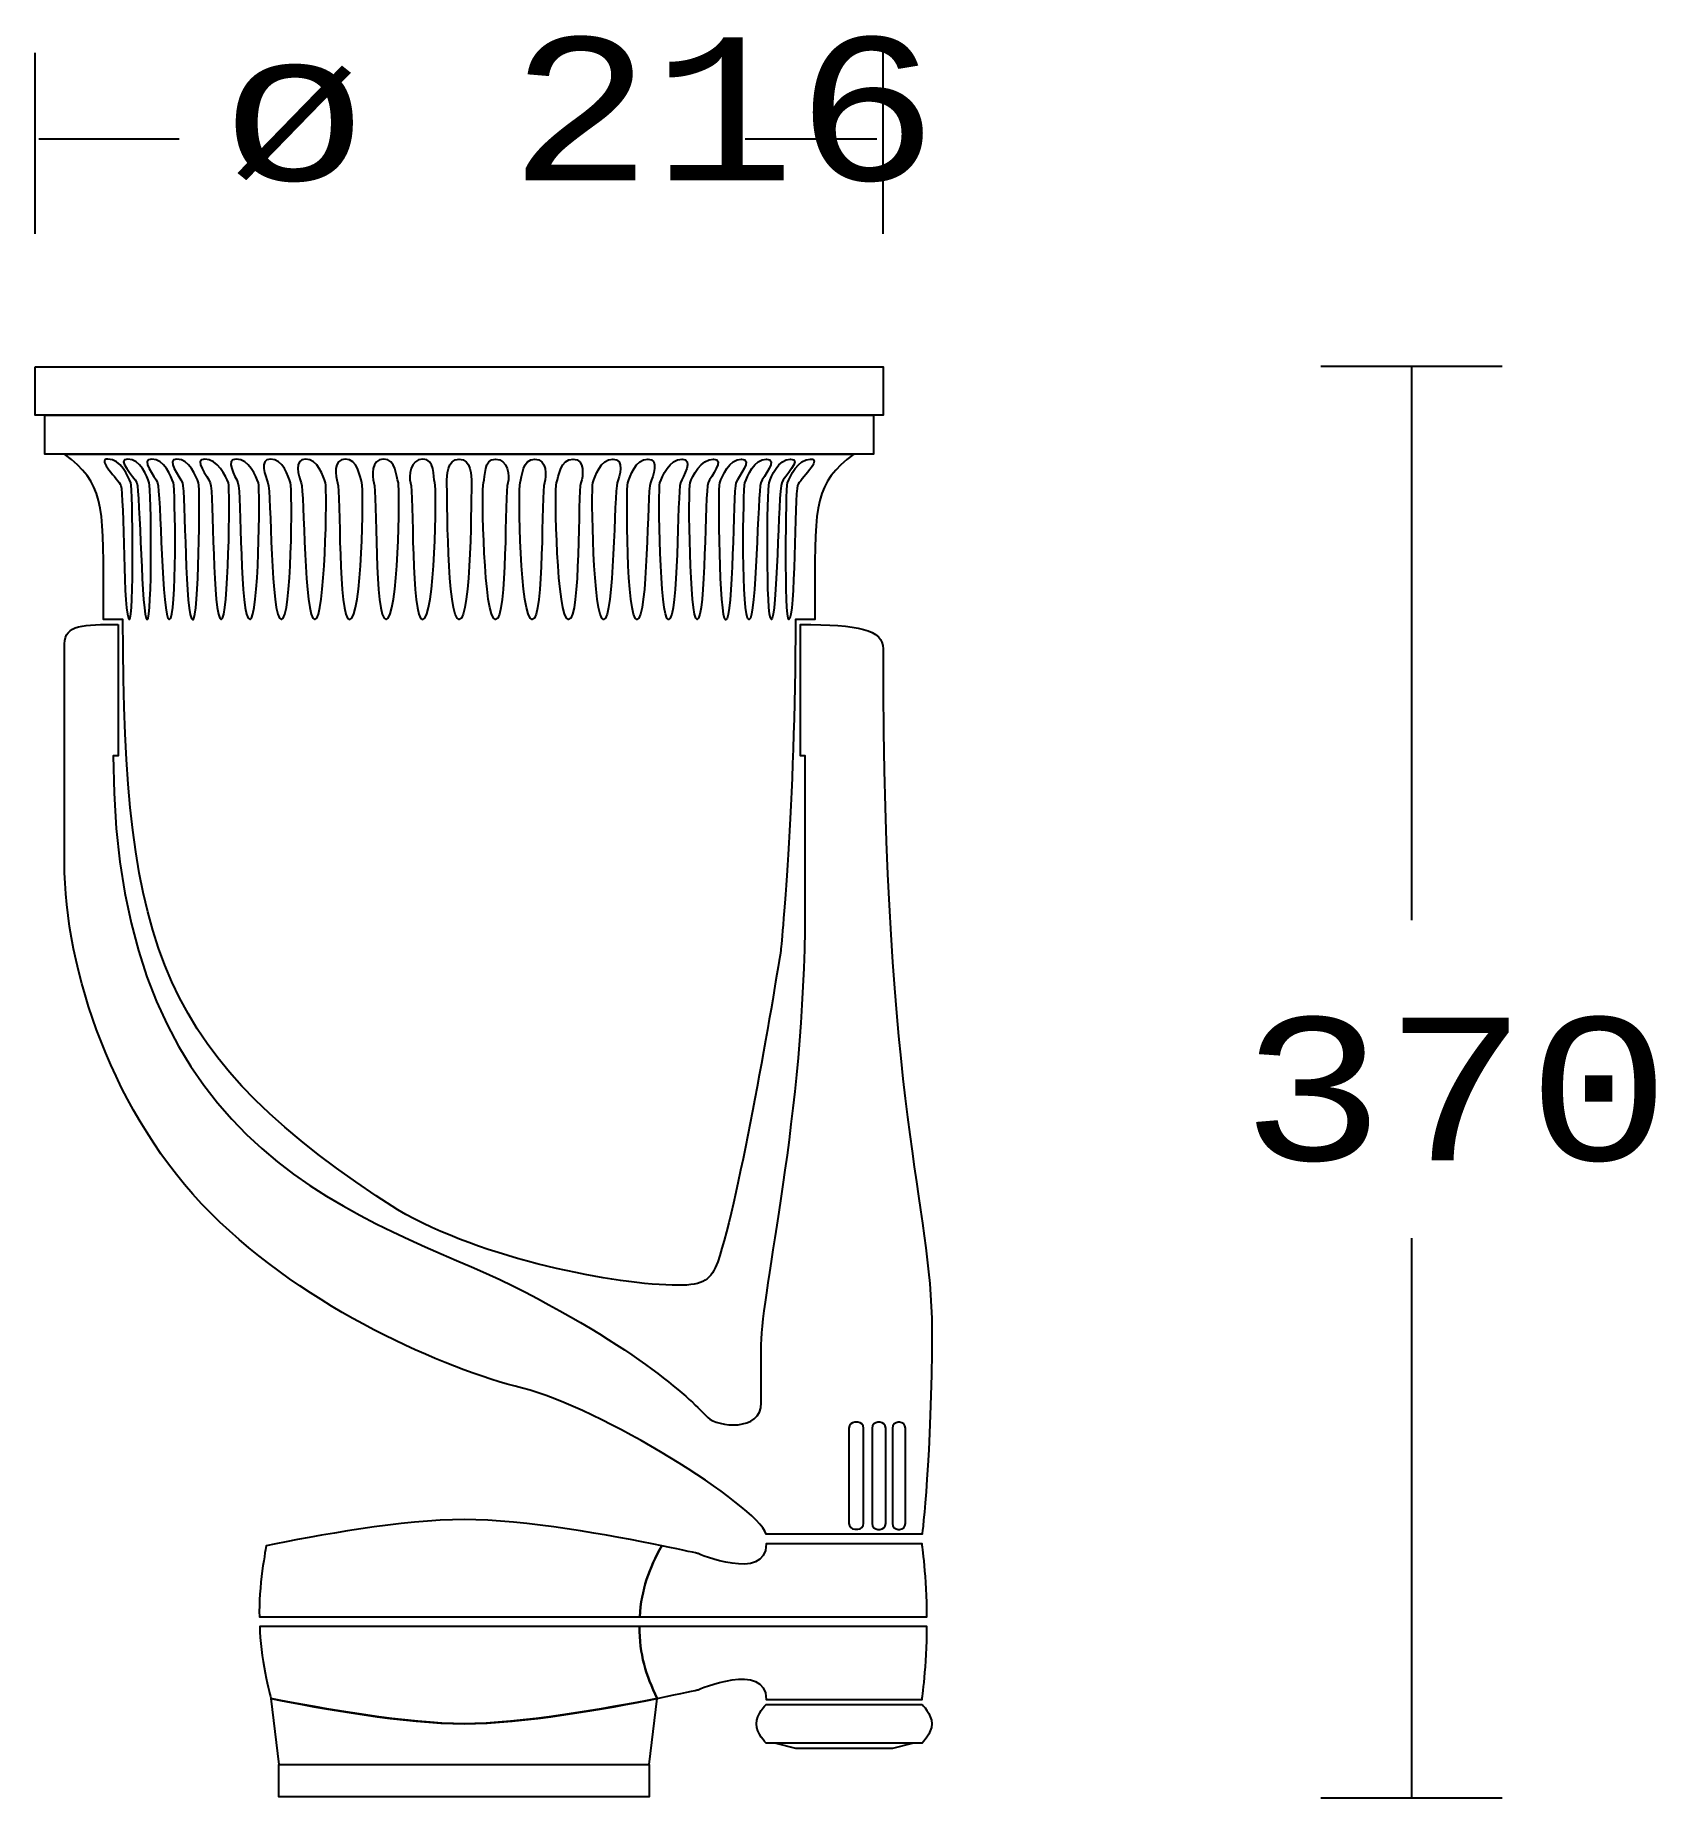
# Model space of a CAD drawing. Extents: x 34 to 181, y 43 to 203.
import ezdxf

# ---------------------------------------------------------------- set-up
doc = ezdxf.new("R2010")
doc.units = 0
doc.layers.add('LIVELLO_1', color=160, linetype='Continuous')
doc.styles.add('STD', font='txt')

# ---------------------------------------------------------------- blocks, each defined once
blk = doc.blocks.new('AI9-BLK1')
at = {"layer": 'LIVELLO_1', "color": 7}
for p, q in [((-70.19, 61.78), (-70.19, 78.22)), ((6.7, 61.79), (6.7, 78.23)), ((-57.13, 70.37), (-69.88, 70.37)), ((6.1, 70.37), (-5.81, 70.37)), ((46.38, 49.78), (62.82, 49.78)), ((54.6, 49.78), (54.6, -0.46)), ((54.6, -29.29), (54.6, -80.06)), ((46.38, -80.06), (62.82, -80.06))]:
    blk.add_line(p, q, dxfattribs=at)
for points in [[(-70.19, 49.74), (6.68, 49.74), (6.68, 45.33), (-70.19, 45.33)], [(-69.31, 45.33), (5.8, 45.33), (5.8, 41.8), (-69.31, 41.8)], [(9.34, -75.11), (-3.03, -75.11), (-1.27, -75.56), (7.57, -75.56)], [(-48.1, -77.03), (-14.52, -77.03), (-14.52, -79.97), (-48.1, -79.97)]]:
    blk.add_lwpolyline(points, close=True, dxfattribs=at)
for points, knots in [([(4.03, 41.8), (4.03, 41.8), (-67.54, 41.8), (-67.54, 41.8), (-64.01, 39.15), (-64.01, 37.39), (-64.01, 29.45), (-64.01, 29.45), (-64.01, 26.8), (-64.01, 26.8), (-64.01, 26.8), (-62.24, 26.8), (-62.24, 26.8), (-62.24, -3.26), (-58.71, -12.91), (-37.32, -26.74), (-29.6, -31.25), (-17.44, -33.55), (-11.9, -33.58), (-9.57, -33.58), (-8.89, -33.04), (-8.31, -31.45), (-6.32, -25.63), (-3.24, -7.3), (-2.59, -3.2), (-2.59, -3.2), (-1.27, 10.03), (-1.27, 26.8), (-1.27, 26.8), (0.5, 26.8), (0.5, 26.8), (0.5, 26.8), (0.5, 29.45), (0.5, 29.45), (0.5, 37.39), (0.5, 39.15), (4.03, 41.8)], [0, 0, 0, 0, 1, 1, 1, 2, 2, 2, 3, 3, 3, 4, 4, 4, 5, 5, 5, 6, 6, 6, 7, 7, 7, 8, 8, 8, 9, 9, 9, 10, 10, 10, 11, 11, 11, 12, 12, 12, 12]), ([(-62.43, 38.96), (-62.65, 39.53), (-64.7, 41.36), (-63.6, 41.36), (-62.47, 41.36), (-61.74, 39.78), (-61.53, 39.21), (-61.36, 38.71), (-61.24, 26.8), (-61.64, 26.8), (-62.23, 26.8), (-62.13, 38.17), (-62.43, 38.96)], [0, 0, 0, 0, 1, 1, 1, 2, 2, 2, 3, 3, 3, 4, 4, 4, 4]), ([(-60.99, 39.21), (-61.21, 39.78), (-62.91, 41.36), (-61.81, 41.36), (-60.68, 41.36), (-60.05, 39.78), (-59.85, 39.21), (-59.68, 38.71), (-59.56, 26.8), (-60.05, 26.8), (-60.55, 26.8), (-60.69, 38.42), (-60.99, 39.21)], [0, 0, 0, 0, 1, 1, 1, 2, 2, 2, 3, 3, 3, 4, 4, 4, 4]), ([(-59.11, 39.21), (-59.33, 39.78), (-60.73, 41.36), (-59.63, 41.36), (-58.49, 41.36), (-57.87, 39.78), (-57.67, 39.21), (-57.5, 38.71), (-57.3, 26.8), (-58.04, 26.8), (-58.71, 26.8), (-58.81, 38.42), (-59.11, 39.21)], [0, 0, 0, 0, 1, 1, 1, 2, 2, 2, 3, 3, 3, 4, 4, 4, 4]), ([(-56.85, 39.21), (-57.07, 39.78), (-58.44, 41.36), (-57.34, 41.36), (-56.22, 41.36), (-55.59, 39.78), (-55.39, 39.21), (-55.21, 38.71), (-55.36, 26.77), (-55.91, 26.77), (-56.65, 26.77), (-56.55, 38.42), (-56.85, 39.21)], [0, 0, 0, 0, 1, 1, 1, 2, 2, 2, 3, 3, 3, 4, 4, 4, 4]), ([(-54.32, 39.21), (-54.54, 39.78), (-55.92, 41.36), (-54.82, 41.36), (-53.69, 41.36), (-52.88, 39.78), (-52.68, 39.21), (-52.51, 38.71), (-52.65, 26.77), (-53.33, 26.8), (-54.12, 26.83), (-54.02, 38.42), (-54.32, 39.21)], [0, 0, 0, 0, 1, 1, 1, 2, 2, 2, 3, 3, 3, 4, 4, 4, 4]), ([(-51.81, 39.21), (-52.03, 39.78), (-53.06, 41.36), (-51.96, 41.36), (-50.83, 41.36), (-50.16, 39.78), (-49.96, 39.21), (-49.78, 38.71), (-49.93, 26.8), (-50.72, 26.8), (-51.66, 26.8), (-51.51, 38.42), (-51.81, 39.21)], [0, 0, 0, 0, 1, 1, 1, 2, 2, 2, 3, 3, 3, 4, 4, 4, 4]), ([(-49.09, 39.21), (-49.3, 39.78), (-49.96, 41.36), (-48.86, 41.36), (-47.73, 41.36), (-47.25, 39.78), (-47.05, 39.21), (-46.87, 38.71), (-46.92, 26.77), (-47.87, 26.8), (-48.89, 26.83), (-48.78, 38.42), (-49.09, 39.21)], [0, 0, 0, 0, 1, 1, 1, 2, 2, 2, 3, 3, 3, 4, 4, 4, 4]), ([(-46.09, 39.21), (-46.3, 39.78), (-46.78, 41.36), (-45.68, 41.36), (-44.56, 41.36), (-44.08, 39.78), (-43.88, 39.21), (-43.7, 38.71), (-43.9, 26.77), (-44.84, 26.8), (-45.83, 26.83), (-45.78, 38.42), (-46.09, 39.21)], [0, 0, 0, 0, 1, 1, 1, 2, 2, 2, 3, 3, 3, 4, 4, 4, 4]), ([(-42.78, 39.21), (-43, 39.78), (-43.19, 41.36), (-42.08, 41.36), (-40.96, 41.36), (-40.78, 39.78), (-40.57, 39.21), (-40.4, 38.71), (-40.57, 26.8), (-41.68, 26.8), (-42.78, 26.8), (-42.48, 38.42), (-42.78, 39.21)], [0, 0, 0, 0, 1, 1, 1, 2, 2, 2, 3, 3, 3, 4, 4, 4, 4]), ([(-39.48, 39.21), (-39.7, 39.78), (-39.72, 41.36), (-38.61, 41.36), (-37.48, 41.36), (-37.48, 39.78), (-37.27, 39.21), (-37.1, 38.71), (-37.27, 26.8), (-38.38, 26.8), (-39.48, 26.8), (-39.18, 38.42), (-39.48, 39.21)], [0, 0, 0, 0, 1, 1, 1, 2, 2, 2, 3, 3, 3, 4, 4, 4, 4]), ([(-36.16, 39.21), (-36.38, 39.78), (-36.16, 41.36), (-35.06, 41.36), (-33.92, 41.36), (-34.15, 39.78), (-33.95, 39.21), (-33.78, 38.71), (-33.95, 26.8), (-35.06, 26.8), (-36.16, 26.8), (-35.86, 38.42), (-36.16, 39.21)], [0, 0, 0, 0, 1, 1, 1, 2, 2, 2, 3, 3, 3, 4, 4, 4, 4]), ([(-30.65, 39.21), (-30.65, 39.82), (-30.65, 41.36), (-31.75, 41.36), (-32.88, 41.36), (-32.86, 39.82), (-32.86, 39.21), (-32.86, 38.6), (-32.86, 26.8), (-31.75, 26.8), (-30.65, 26.8), (-30.65, 38.6), (-30.65, 39.21)], [0, 0, 0, 0, 1, 1, 1, 2, 2, 2, 3, 3, 3, 4, 4, 4, 4]), ([(-27.35, 39.21), (-27.13, 39.78), (-27.35, 41.36), (-28.45, 41.36), (-29.58, 41.36), (-29.35, 39.78), (-29.55, 39.21), (-29.73, 38.71), (-29.55, 26.8), (-28.45, 26.8), (-27.35, 26.8), (-27.65, 38.42), (-27.35, 39.21)], [0, 0, 0, 0, 1, 1, 1, 2, 2, 2, 3, 3, 3, 4, 4, 4, 4]), ([(-24.02, 39.21), (-23.81, 39.78), (-23.79, 41.36), (-24.89, 41.36), (-26.02, 41.36), (-26.03, 39.78), (-26.23, 39.21), (-26.41, 38.71), (-26.23, 26.8), (-25.13, 26.8), (-24.02, 26.8), (-24.33, 38.42), (-24.02, 39.21)], [0, 0, 0, 0, 1, 1, 1, 2, 2, 2, 3, 3, 3, 4, 4, 4, 4]), ([(-20.72, 39.21), (-20.51, 39.78), (-20.32, 41.36), (-21.42, 41.36), (-22.55, 41.36), (-22.73, 39.78), (-22.93, 39.21), (-23.11, 38.71), (-22.93, 26.8), (-21.83, 26.8), (-20.72, 26.8), (-21.02, 38.42), (-20.72, 39.21)], [0, 0, 0, 0, 1, 1, 1, 2, 2, 2, 3, 3, 3, 4, 4, 4, 4]), ([(-17.42, 39.21), (-17.2, 39.78), (-16.72, 41.36), (-17.82, 41.36), (-18.95, 41.36), (-19.43, 39.78), (-19.63, 39.21), (-19.8, 38.71), (-19.61, 26.77), (-18.66, 26.8), (-17.67, 26.83), (-17.72, 38.42), (-17.42, 39.21)], [0, 0, 0, 0, 1, 1, 1, 2, 2, 2, 3, 3, 3, 4, 4, 4, 4]), ([(-14.42, 39.21), (-14.2, 39.78), (-13.55, 41.36), (-14.65, 41.36), (-15.78, 41.36), (-16.25, 39.78), (-16.46, 39.21), (-16.63, 38.71), (-16.58, 26.77), (-15.64, 26.8), (-14.62, 26.83), (-14.72, 38.42), (-14.42, 39.21)], [0, 0, 0, 0, 1, 1, 1, 2, 2, 2, 3, 3, 3, 4, 4, 4, 4]), ([(-11.69, 39.21), (-11.48, 39.78), (-10.44, 41.36), (-11.54, 41.36), (-12.68, 41.36), (-13.35, 39.78), (-13.55, 39.21), (-13.72, 38.71), (-13.58, 26.8), (-12.78, 26.8), (-11.84, 26.8), (-11.99, 38.42), (-11.69, 39.21)], [0, 0, 0, 0, 1, 1, 1, 2, 2, 2, 3, 3, 3, 4, 4, 4, 4]), ([(-9.18, 39.21), (-8.97, 39.78), (-7.59, 41.36), (-8.69, 41.36), (-9.82, 41.36), (-10.62, 39.78), (-10.82, 39.21), (-11, 38.71), (-10.85, 26.77), (-10.18, 26.8), (-9.38, 26.83), (-9.49, 38.42), (-9.18, 39.21)], [0, 0, 0, 0, 1, 1, 1, 2, 2, 2, 3, 3, 3, 4, 4, 4, 4]), ([(-6.66, 39.21), (-6.44, 39.78), (-5.06, 41.36), (-6.16, 41.36), (-7.29, 41.36), (-7.91, 39.78), (-8.12, 39.21), (-8.29, 38.71), (-8.14, 26.77), (-7.6, 26.77), (-6.85, 26.77), (-6.96, 38.42), (-6.66, 39.21)], [0, 0, 0, 0, 1, 1, 1, 2, 2, 2, 3, 3, 3, 4, 4, 4, 4]), ([(-4.4, 39.21), (-4.18, 39.78), (-2.78, 41.36), (-3.88, 41.36), (-5.01, 41.36), (-5.63, 39.78), (-5.84, 39.21), (-6.01, 38.71), (-6.21, 26.8), (-5.47, 26.8), (-4.79, 26.8), (-4.7, 38.42), (-4.4, 39.21)], [0, 0, 0, 0, 1, 1, 1, 2, 2, 2, 3, 3, 3, 4, 4, 4, 4]), ([(-2.51, 39.21), (-2.29, 39.78), (-0.6, 41.36), (-1.7, 41.36), (-2.83, 41.36), (-3.45, 39.78), (-3.66, 39.21), (-3.83, 38.71), (-3.95, 26.8), (-3.45, 26.8), (-2.95, 26.8), (-2.81, 38.42), (-2.51, 39.21)], [0, 0, 0, 0, 1, 1, 1, 2, 2, 2, 3, 3, 3, 4, 4, 4, 4]), ([(-1.07, 38.96), (-0.86, 39.53), (1.2, 41.36), (0.1, 41.36), (-1.03, 41.36), (-1.77, 39.78), (-1.97, 39.21), (-2.15, 38.71), (-2.26, 26.8), (-1.87, 26.8), (-1.27, 26.8), (-1.38, 38.17), (-1.07, 38.96)], [0, 0, 0, 0, 1, 1, 1, 2, 2, 2, 3, 3, 3, 4, 4, 4, 4]), ([(-62.68, 26.36), (-65.77, 26.36), (-67.54, 26.36), (-67.54, 24.59), (-67.54, 24.59), (-67.54, 4.74), (-67.54, 4.74), (-67.54, -4.96), (-63.12, -18.2), (-54.29, -27.02), (-45.45, -35.85), (-33.08, -41.14), (-26.01, -42.91), (-18.94, -44.67), (-4.8, -53.5), (-3.92, -56.14), (-3.92, -56.14), (10.22, -56.14), (10.22, -56.14), (10.22, -56.14), (11.1, -49.08), (11.1, -37.61), (11.1, -26.14), (6.69, -18.21), (6.68, 24.15), (6.68, 25.92), (4.48, 26.36), (-0.82, 26.36), (-0.82, 26.36), (-0.82, 14.45), (-0.82, 14.45), (-0.82, 14.45), (-0.38, 14.45), (-0.38, 14.45), (-0.38, 14.45), (-0.38, 0.33), (-0.38, 0.33), (-0.38, -18.2), (-4.36, -34.09), (-4.36, -38.94), (-4.36, -38.94), (-4.36, -44.23), (-4.36, -44.23), (-4.36, -46.88), (-8.34, -46.44), (-9.22, -45.56), (-10.1, -44.67), (-14.52, -39.82), (-26.89, -33.64), (-39.26, -27.47), (-63.12, -22.62), (-63.12, 14.45), (-63.12, 14.45), (-62.68, 14.45), (-62.68, 14.45), (-62.68, 14.45), (-62.68, 26.36), (-62.68, 26.36)], [0, 0, 0, 0, 1, 1, 1, 2, 2, 2, 3, 3, 3, 4, 4, 4, 5, 5, 5, 6, 6, 6, 7, 7, 7, 8, 8, 8, 9, 9, 9, 10, 10, 10, 11, 11, 11, 12, 12, 12, 13, 13, 13, 14, 14, 14, 15, 15, 15, 16, 16, 16, 17, 17, 17, 18, 18, 18, 19, 19, 19, 19]), ([(4.12, -46), (4.12, -46), (4.39, -46), (4.39, -46), (4.68, -46), (4.92, -46.23), (4.92, -46.53), (4.92, -46.53), (4.92, -55.17), (4.92, -55.17), (4.92, -55.46), (4.68, -55.7), (4.39, -55.7), (4.39, -55.7), (4.12, -55.7), (4.12, -55.7), (3.83, -55.7), (3.59, -55.46), (3.59, -55.17), (3.59, -55.17), (3.59, -46.53), (3.59, -46.53), (3.59, -46.23), (3.83, -46), (4.12, -46)], [0, 0, 0, 0, 1, 1, 1, 2, 2, 2, 3, 3, 3, 4, 4, 4, 5, 5, 5, 6, 6, 6, 7, 7, 7, 8, 8, 8, 8]), ([(6.22, -46), (6.22, -46), (6.39, -46), (6.39, -46), (6.68, -46), (6.92, -46.23), (6.92, -46.53), (6.92, -46.53), (6.92, -55.19), (6.92, -55.19), (6.92, -55.48), (6.68, -55.72), (6.39, -55.72), (6.39, -55.72), (6.22, -55.72), (6.22, -55.72), (5.93, -55.72), (5.69, -55.48), (5.69, -55.19), (5.69, -55.19), (5.69, -46.53), (5.69, -46.53), (5.69, -46.23), (5.93, -46), (6.22, -46)], [0, 0, 0, 0, 1, 1, 1, 2, 2, 2, 3, 3, 3, 4, 4, 4, 5, 5, 5, 6, 6, 6, 7, 7, 7, 8, 8, 8, 8]), ([(8.06, -46), (8.06, -46), (8.18, -46), (8.18, -46), (8.47, -46), (8.71, -46.23), (8.71, -46.53), (8.71, -46.53), (8.71, -55.19), (8.71, -55.19), (8.71, -55.48), (8.47, -55.72), (8.18, -55.72), (8.18, -55.72), (8.06, -55.72), (8.06, -55.72), (7.77, -55.72), (7.53, -55.48), (7.53, -55.19), (7.53, -55.19), (7.53, -46.53), (7.53, -46.53), (7.53, -46.23), (7.77, -46), (8.06, -46)], [0, 0, 0, 0, 1, 1, 1, 2, 2, 2, 3, 3, 3, 4, 4, 4, 5, 5, 5, 6, 6, 6, 7, 7, 7, 8, 8, 8, 8]), ([(-31.31, -54.82), (-25.83, -54.82), (-17.82, -56.29), (-13.38, -57.2), (-14.53, -59.26), (-15.24, -61.15), (-15.38, -63.64), (-15.38, -63.64), (-31.31, -63.64), (-31.31, -63.64), (-31.31, -63.64), (-49.86, -63.64), (-49.86, -63.64), (-50, -61.15), (-49.25, -57.2), (-49.25, -57.2), (-44.8, -56.29), (-36.8, -54.82), (-31.31, -54.82)], [0, 0, 0, 0, 1, 1, 1, 2, 2, 2, 3, 3, 3, 4, 4, 4, 5, 5, 5, 6, 6, 6, 6]), ([(-13.38, -57.2), (-11.38, -57.61), (-10.1, -57.91), (-10.1, -57.91), (-10.1, -57.91), (-3.92, -60.56), (-3.92, -57.03), (-3.92, -57.03), (10.22, -57.03), (10.22, -57.03), (10.22, -57.03), (10.66, -60.11), (10.66, -63.64), (10.66, -63.64), (-15.38, -63.64), (-15.38, -63.64), (-15.24, -61.15), (-14.53, -59.26), (-13.38, -57.2)], [0, 0, 0, 0, 1, 1, 1, 2, 2, 2, 3, 3, 3, 4, 4, 4, 5, 5, 5, 6, 6, 6, 6]), ([(-31.31, -73.35), (-36.63, -73.35), (-44.32, -71.97), (-48.83, -71.05), (-48.83, -71.05), (-49.84, -67.03), (-49.84, -64.53), (-49.84, -64.53), (-31.31, -64.53), (-31.31, -64.53), (-31.31, -64.53), (-15.41, -64.53), (-15.41, -64.53), (-15.41, -67.03), (-14.83, -68.95), (-13.8, -71.05), (-18.31, -71.97), (-25.99, -73.35), (-31.31, -73.35)], [0, 0, 0, 0, 1, 1, 1, 2, 2, 2, 3, 3, 3, 4, 4, 4, 5, 5, 5, 6, 6, 6, 6]), ([(-15.41, -64.53), (-15.41, -64.53), (10.66, -64.53), (10.66, -64.53), (10.66, -68.06), (10.22, -71.14), (10.22, -71.14), (10.22, -71.14), (-3.92, -71.14), (-3.92, -71.14), (-3.92, -67.61), (-10.1, -70.26), (-10.1, -70.26), (-10.1, -70.26), (-11.56, -70.6), (-13.8, -71.05), (-14.83, -68.95), (-15.41, -67.03), (-15.41, -64.53)], [0, 0, 0, 0, 1, 1, 1, 2, 2, 2, 3, 3, 3, 4, 4, 4, 5, 5, 5, 6, 6, 6, 6]), ([(-13.8, -71.05), (-13.8, -71.05), (-14.52, -77.03), (-14.52, -77.03), (-14.52, -77.03), (-48.1, -77.03), (-48.1, -77.03), (-48.1, -77.03), (-48.83, -71.05), (-48.83, -71.05), (-44.25, -71.96), (-36.32, -73.35), (-31.31, -73.35), (-26.3, -73.35), (-18.37, -71.96), (-13.8, -71.05)], [0, 0, 0, 0, 1, 1, 1, 2, 2, 2, 3, 3, 3, 4, 4, 4, 5, 5, 5, 5]), ([(10.22, -71.59), (10.22, -71.59), (-3.92, -71.59), (-3.92, -71.59), (-3.92, -71.59), (-4.8, -72.47), (-4.8, -73.35), (-4.8, -74.23), (-3.92, -75.11), (-3.92, -75.11), (-3.92, -75.11), (10.22, -75.11), (10.22, -75.11), (10.22, -75.11), (11.1, -74.23), (11.1, -73.35), (11.1, -72.47), (10.22, -71.59), (10.22, -71.59)], [0, 0, 0, 0, 1, 1, 1, 2, 2, 2, 3, 3, 3, 4, 4, 4, 5, 5, 5, 6, 6, 6, 6])]:
    blk.add_open_spline(points, degree=3, knots=knots, dxfattribs=at)
at = {"layer": 'LIVELLO_1', "color": 7, "char_height": 12.9463, "attachment_point": 1, "style": 'STD'}
for s, insert in [('\\fCourier|b0|i0;\\H12.9463;\\C7;ø 216', (-53.18, 79.6)), ('\\fCourier|b0|i0;\\H12.9463;\\C7;370', (39.15, -9.29))]:
    blk.add_mtext(s, dxfattribs=dict(at, insert=insert))

msp = doc.modelspace()

# ---------------------------------------------------------------- block references
at = {"layer": 'LIVELLO_1', "color": 7}
msp.add_blockref('AI9-BLK1', (103.867045, 123.115741), dxfattribs=at)

doc.saveas('drawing.dxf')
